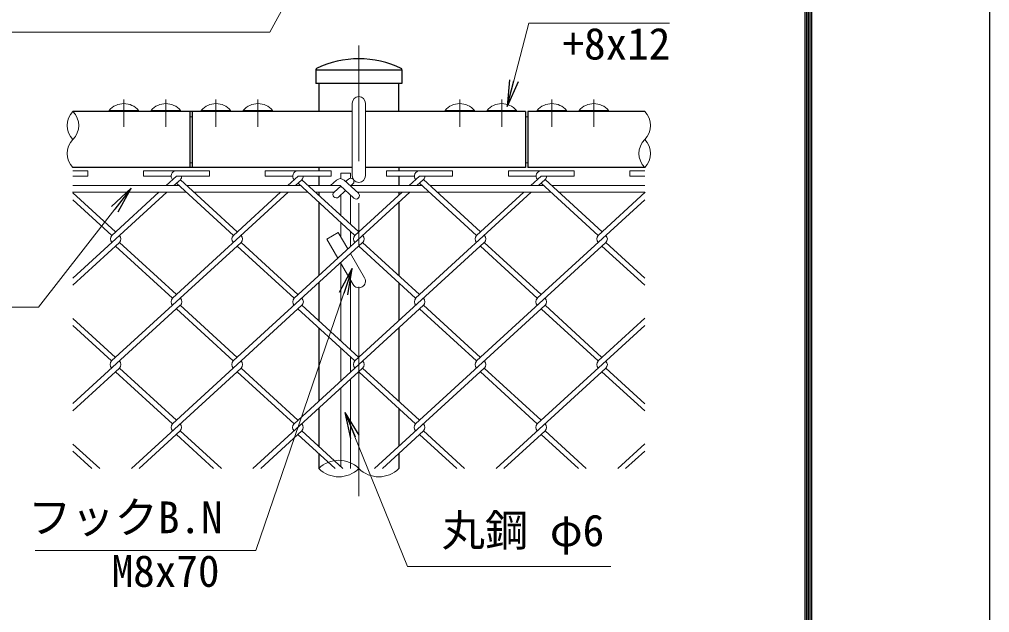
# Model space of a CAD drawing. Units: millimetres, scale not verified. Extents: x -4200 to 4200, y -2970 to 2970.
# Drawn here: x 2730 to 4200, y -1065 to -165 of the extents above; entities that cross this region are included whole.
import ezdxf
from ezdxf.enums import TextEntityAlignment as Align

# ---------------------------------------------------------------- set-up
doc = ezdxf.new("R2010")
doc.units = ezdxf.units.MM
doc.header["$LTSCALE"] = 10
doc.linetypes.add('USER1', pattern=[50.8, 31.75, -6.35, 6.35, -6.35])
for name, color, linetype, lineweight in [('0-0_D-STR1', 1, 'Continuous', 25), ('0-2_D-STR3', 3, 'Continuous', 13), ('0-3_D-STR2', 7, 'Continuous', 13), ('0-4_D-BMK', 2, 'USER1', 13), ('0-5_D-STR-DIM', 7, 'Continuous', 13), ('0-A_D-STR-TXT', 7, 'Continuous', 13), ('0-C_D-TTL', 7, 'Continuous', 25)]:
    doc.layers.add(name, color=color, linetype=linetype, lineweight=lineweight)
doc.layers.add('0-6_0', color=7, linetype='Continuous')
doc.styles.add('ＭＳ ゴシック', font='')
doc.styles.get('ＭＳ ゴシック').set_extended_font_data('MS Gothic')

# ---------------------------------------------------------------- blocks, each defined once
blk = doc.blocks.new('_Open')
at = {"layer": '0-6_0'}
blk.add_line((-10, 1.667), (0, 0), dxfattribs=at)
blk.add_lwpolyline([(-10, -1.667), (0, 0), (-10, 0)], dxfattribs=at)

msp = doc.modelspace()

# ---------------------------------------------------------------- linework, layer by layer
at = {"layer": '0-0_D-STR1'}
for p, q in [((3178.98, -241.46), (3178.98, -262.29)), ((3309.48, -242.29), (3178.98, -242.29)), ((3309.48, -241.46), (3309.48, -262.29)), ((3309.48, -262.29), (3178.98, -262.29)), ((3183.48, -262.29), (3183.48, -304.79)), ((3304.98, -304.79), (3304.98, -262.29)), ((3234.23, -304.79), (2810.89, -304.79)), ((2987.9, -304.79), (2987.9, -389.79)), ((2991.44, -304.79), (2991.44, -389.79)), ((3497.02, -304.79), (3254.23, -304.79)), ((3497.02, -304.79), (3497.02, -389.79)), ((3677.56, -304.79), (3500.55, -304.79)), ((3500.55, -304.79), (3500.55, -389.79)), ((3234.23, -389.79), (2810.89, -389.79)), ((3183.48, -389.79), (3183.48, -394.92)), ((3497.02, -389.79), (3254.23, -389.79)), ((3304.98, -389.79), (3304.98, -394.92)), ((3677.56, -389.79), (3500.55, -389.79)), ((3183.48, -402.92), (3183.48, -417.29)), ((3304.98, -402.92), (3304.98, -417.29)), ((3183.48, -427.29), (3183.48, -431.7)), ((3304.98, -427.29), (3304.98, -431.7)), ((3183.48, -442.55), (3183.48, -553.61)), ((3304.98, -442.28), (3304.98, -553.86)), ((3183.48, -564.46), (3183.48, -622.27)), ((3304.98, -564.71), (3304.98, -622.03)), ((3183.48, -633.12), (3183.48, -744.21)), ((3304.98, -632.88), (3304.98, -744.46)), ((3183.48, -755.06), (3183.48, -812.87)), ((3304.98, -755.31), (3304.98, -812.63)), ((3304.98, -823.48), (3304.98, -846.46)), ((3183.48, -823.72), (3183.48, -846.46))]:
    msp.add_line(p, q, dxfattribs=at)
for centre, radius, start, end in [((3244.23, -373.14), 148.34, 64.40505, 115.59495), ((3181.48, -241.46), 2.5, 122.29827, 180), ((3306.98, -241.46), 2.5, 0, 57.70173)]:
    msp.add_arc(centre, radius, start, end, dxfattribs=at)
at = {"layer": '0-2_D-STR3'}
for p, q in [((3234.23, -402.29), (3234.23, -292.29)), ((3254.23, -402.29), (3254.23, -292.29)), ((2865.77, -303.05), (2910.27, -303.05)), ((2865.77, -303.05), (2865.77, -304.79)), ((2865.77, -304.79), (2910.27, -304.79)), ((2910.27, -303.05), (2910.27, -304.79)), ((2929.41, -303.05), (2973.91, -303.05)), ((2929.41, -303.05), (2929.41, -304.79)), ((2929.41, -304.79), (2973.91, -304.79)), ((2973.91, -303.05), (2973.91, -304.79)), ((3005.42, -303.05), (3049.92, -303.05)), ((3005.42, -303.05), (3005.42, -304.79)), ((3005.42, -304.79), (3049.92, -304.79)), ((3049.92, -303.05), (3049.92, -304.79)), ((3069.06, -303.05), (3113.56, -303.05)), ((3069.06, -303.05), (3069.06, -304.79)), ((3069.06, -304.79), (3113.56, -304.79)), ((3113.56, -303.05), (3113.56, -304.79)), ((3419.39, -303.05), (3374.89, -303.05)), ((3374.89, -303.05), (3374.89, -304.79)), ((3419.39, -304.79), (3374.89, -304.79)), ((3419.39, -303.05), (3419.39, -304.79)), ((3483.03, -303.05), (3438.53, -303.05)), ((3438.53, -303.05), (3438.53, -304.79)), ((3483.03, -304.79), (3438.53, -304.79)), ((3483.03, -303.05), (3483.03, -304.79)), ((3559.04, -303.05), (3514.54, -303.05)), ((3514.54, -303.05), (3514.54, -304.79)), ((3559.04, -304.79), (3514.54, -304.79)), ((3559.04, -303.05), (3559.04, -304.79)), ((3622.68, -303.05), (3578.18, -303.05)), ((3578.18, -303.05), (3578.18, -304.79)), ((3622.68, -304.79), (3578.18, -304.79)), ((3622.68, -303.05), (3622.68, -304.79)), ((2987.9, -312.79), (2991.44, -312.79)), ((3500.55, -312.79), (3497.02, -312.79)), ((2987.9, -382.79), (2991.44, -382.79)), ((3500.55, -382.79), (3497.02, -382.79)), ((3210.51, -408.89), (3201.34, -417.29)), ((3216.73, -406.72), (3216.73, -398.54)), ((3216.73, -398.54), (3231.73, -398.54)), ((3221.77, -408.89), (3243.59, -428.88)), ((3228.47, -407.25), (3224.23, -411.14)), ((3231.73, -405.93), (3231.73, -398.54)), ((2810.89, -417.29), (2971.59, -417.29)), ((2983.43, -417.29), (3155.91, -417.29)), ((3167.75, -417.29), (3216.14, -417.29)), ((3216.83, -417.92), (3206.6, -427.29)), ((3224.23, -424.7), (3213.35, -434.66)), ((3216.14, -417.29), (3236.84, -436.25)), ((3235.23, -414.62), (3231.63, -417.92)), ((3232.31, -417.29), (3340.23, -417.29)), ((3352.07, -417.29), (3524.55, -417.29)), ((3536.39, -417.29), (3677.56, -417.29)), ((2810.03, -427.29), (2982.51, -427.29)), ((2994.35, -427.29), (3166.82, -427.29)), ((3178.67, -427.29), (3206.6, -427.29)), ((3216.73, -462.17), (3216.73, -431.57)), ((3231.73, -475.91), (3231.73, -431.57)), ((3241.86, -427.29), (3351.14, -427.29)), ((3362.99, -427.29), (3535.46, -427.29)), ((3547.3, -427.29), (3677.56, -427.29)), ((3216.73, -494.66), (3216.73, -473.02)), ((3195.75, -498.32), (3213.07, -488.32)), ((3195.75, -498.32), (3212.38, -527.13)), ((3213.07, -488.32), (3227.48, -513.29)), ((3231.73, -509.4), (3231.73, -486.76)), ((3231.58, -520.38), (3252.89, -557.29)), ((3231.73, -520.64), (3231.73, -520.25)), ((3216.48, -534.22), (3235.57, -567.29)), ((3216.73, -652.74), (3216.73, -534.66)), ((3231.73, -666.48), (3231.73, -560.64)), ((3216.73, -713.74), (3216.73, -663.59)), ((3231.73, -700), (3231.73, -677.33)), ((3231.73, -846.46), (3231.73, -710.85)), ((3216.73, -843.34), (3216.73, -724.59))]:
    msp.add_line(p, q, dxfattribs=at)
for centre, radius, start, end in [((2888.02, -322.04), 29.25, 40.47549, 139.52451), ((2951.66, -322.04), 29.25, 40.47549, 139.52451), ((3027.67, -322.04), 29.25, 40.47549, 139.52451), ((3091.31, -322.04), 29.25, 40.47549, 139.52451), ((3244.23, -292.29), 10, 0, 180), ((3397.14, -322.04), 29.25, 40.47549, 139.52451), ((3460.78, -322.04), 29.25, 40.47549, 139.52451), ((3536.79, -322.04), 29.25, 40.47549, 139.52451), ((3600.43, -322.04), 29.25, 40.47549, 139.52451), ((3216.14, -415.03), 8.33, 47.5, 132.5), ((3231.85, -410.93), 5, 312.5, 132.5), ((3244.23, -402.29), 10, 180, 0), ((3209.97, -430.98), 5, 132.5, 312.5), ((3240.21, -432.57), 5, 227.5, 47.5), ((3244.23, -562.29), 10, 210, 30)]:
    msp.add_arc(centre, radius, start, end, dxfattribs=at)
at = {"layer": '0-3_D-STR2'}
for p, q in [((2810.89, -395.05), (2833.58, -395.05)), ((2917.75, -394.92), (3017.75, -394.92)), ((2917.75, -402.92), (2917.75, -394.92)), ((3102.07, -394.92), (3202.07, -394.92)), ((3102.07, -402.92), (3102.07, -394.92)), ((3286.39, -394.92), (3386.39, -394.92)), ((3286.39, -402.92), (3286.39, -394.92)), ((3386.39, -402.92), (3386.39, -394.92)), ((3470.84, -394.79), (3570.84, -394.79)), ((3470.84, -402.79), (3470.84, -394.79)), ((3655.16, -394.79), (3677.56, -394.79)), ((3655.16, -402.79), (3655.16, -394.79)), ((2917.75, -402.92), (2959.72, -402.92)), ((2967.75, -402.92), (2952.06, -417.29)), ((2973.67, -408.34), (2963.9, -417.29)), ((3059.91, -487.37), (2973.67, -408.34)), ((3102.07, -402.92), (3144.04, -402.92)), ((3152.07, -402.92), (3136.38, -417.29)), ((3157.99, -408.34), (3148.22, -417.29)), ((3244.23, -487.37), (3157.99, -408.34)), ((3286.39, -402.92), (3328.36, -402.92)), ((3336.39, -402.92), (3320.7, -417.29)), ((3342.16, -408.21), (3332.24, -417.29)), ((3336.39, -402.92), (3386.39, -402.92)), ((3428.55, -487.37), (3342.16, -408.21)), ((3470.84, -402.79), (3512.81, -402.79)), ((3520.84, -402.79), (3505.02, -417.29)), ((3526.48, -408.21), (3516.56, -417.29)), ((3612.86, -487.37), (3526.48, -408.21)), ((3655.16, -402.79), (3677.56, -402.79)), ((3053.99, -492.79), (2967.75, -413.77)), ((3238.31, -492.79), (3152.07, -413.77)), ((3422.62, -492.79), (3336.24, -413.63)), ((3606.94, -492.79), (3520.56, -413.63)), ((2952.99, -427.29), (2810.89, -557.5)), ((2875.59, -487.37), (2810.89, -428.08)), ((2869.67, -492.79), (2810.89, -438.93)), ((2941.15, -427.29), (2869.68, -492.78)), ((3137.31, -427.29), (2961.84, -588.08)), ((3125.47, -427.29), (3053.99, -492.79)), ((3321.33, -427.29), (3146.01, -587.94)), ((3309.79, -427.29), (3238.31, -492.79)), ((3505.65, -427.29), (3330.33, -587.94)), ((3494.11, -427.29), (3422.62, -492.79)), ((3677.56, -438.93), (3514.78, -588.09)), ((3678.42, -427.29), (3606.94, -492.79)), ((2881.37, -503.49), (2810.89, -568.08)), ((3065.69, -503.49), (2869.53, -683.24)), ((2961.69, -587.94), (2875.45, -508.92)), ((2967.61, -582.52), (2881.37, -503.49)), ((3250, -503.51), (3053.85, -683.24)), ((3146.01, -587.94), (3059.77, -508.92)), ((3151.93, -582.52), (3065.69, -503.49)), ((3434.32, -503.51), (3238.17, -683.24)), ((3330.33, -587.94), (3244.09, -508.92)), ((3336.25, -582.52), (3250.01, -503.49)), ((3618.64, -503.51), (3422.49, -683.24)), ((3514.78, -588.09), (3428.4, -508.93)), ((3520.71, -582.67), (3434.32, -503.51)), ((3677.56, -568.35), (3612.72, -508.93)), ((3677.56, -557.5), (3618.64, -503.51)), ((2973.53, -598.79), (2810.89, -747.83)), ((3157.85, -598.79), (2961.69, -778.54)), ((3059.77, -677.82), (2973.53, -598.79)), ((3342.17, -598.79), (3146.01, -778.54)), ((3244.09, -677.82), (3157.85, -598.79)), ((3526.48, -598.81), (3330.33, -778.54)), ((3428.41, -677.82), (3342.17, -598.79)), ((3612.72, -677.83), (3526.48, -598.81)), ((3053.85, -683.24), (2967.61, -604.22)), ((3238.17, -683.24), (3151.93, -604.22)), ((3422.49, -683.24), (3336.25, -604.22)), ((3606.8, -683.25), (3521.07, -604.7)), ((2875.45, -677.82), (2810.89, -618.66)), ((2869.53, -683.24), (2810.89, -629.51)), ((3677.56, -629.26), (3514.65, -778.54)), ((3677.56, -618.41), (3606.8, -683.25)), ((2881.37, -694.09), (2810.89, -758.68)), ((2961.69, -778.54), (2875.45, -699.52)), ((2967.61, -773.11), (2881.37, -694.09)), ((3065.69, -694.09), (2899.42, -846.46)), ((3146.01, -778.54), (3059.77, -699.52)), ((3151.93, -773.11), (3065.69, -694.09)), ((3250.01, -694.09), (3083.74, -846.46)), ((3330.33, -778.54), (3244.61, -699.99)), ((3336.25, -773.11), (3250.01, -694.09)), ((3434.33, -694.09), (3268.05, -846.46)), ((3514.65, -778.54), (3428.41, -699.52)), ((3520.57, -773.11), (3434.33, -694.09)), ((3618.64, -694.11), (3452.37, -846.46)), ((3677.56, -758.95), (3612.72, -699.53)), ((3677.56, -748.1), (3618.64, -694.11)), ((2973.53, -789.39), (2911.26, -846.46)), ((3035.81, -846.46), (2973.53, -789.39)), ((3157.85, -789.39), (3095.58, -846.46)), ((3220.13, -846.46), (3157.85, -789.39)), ((3342.17, -789.39), (3279.9, -846.46)), ((3404.45, -846.46), (3342.17, -789.39)), ((3526.49, -789.39), (3464.22, -846.46)), ((3588.77, -846.46), (3526.49, -789.39)), ((3023.97, -846.46), (2967.61, -794.82)), ((3208.29, -846.46), (3151.93, -794.82)), ((3392.61, -846.46), (3336.25, -794.82)), ((3576.93, -846.46), (3520.57, -794.82)), ((2851.49, -846.46), (2810.89, -809.25)), ((2839.65, -846.46), (2810.89, -820.11)), ((3677.56, -809.01), (3636.69, -846.46)), ((3677.56, -819.86), (3648.53, -846.46))]:
    msp.add_line(p, q, dxfattribs=at)
for points in [[(2810.89, -403.05), (2833.58, -403.05), (2833.58, -395.05)], [(2967.75, -402.92), (3017.75, -402.92), (3017.75, -394.92)], [(3152.07, -402.92), (3202.07, -402.92), (3202.07, -394.92)], [(3520.84, -402.79), (3570.84, -402.79), (3570.84, -394.79)]]:
    msp.add_lwpolyline(points, dxfattribs=at)
for centre, start, end in [((2967.75, -402.92), 95, 222.5), ((3152.07, -402.92), 95, 222.5), ((3336.39, -402.92), 85, 222.5), ((3520.84, -402.79), 85, 222.5), ((2967.75, -402.92), 317.5, 0), ((3152.07, -402.92), 317.5, 0), ((3336.39, -402.92), 317.5, 0), ((3520.71, -402.92), 317.5, 0.89905), ((2875.59, -498.22), 137.5, 222.5), ((2875.59, -498.22), 317.5, 42.5), ((3059.91, -498.22), 137.5, 222.5), ((3059.91, -498.22), 317.5, 42.5), ((3244.23, -498.22), 137.5, 222.5), ((3244.23, -498.22), 317.5, 42.5), ((3428.55, -498.22), 137.5, 222.5), ((3428.55, -498.22), 317.5, 42.5), ((3612.86, -498.22), 137.5, 222.5), ((3612.86, -498.22), 317.5, 42.5), ((2967.75, -593.52), 137.5, 222.5), ((2967.75, -593.52), 317.5, 42.5), ((3152.07, -593.52), 137.5, 222.5), ((3152.07, -593.52), 317.5, 42.5), ((3336.39, -593.52), 137.5, 222.5), ((3336.39, -593.52), 317.5, 42.5), ((3520.71, -593.52), 137.5, 222.5), ((3520.71, -593.52), 317.5, 42.5), ((2875.45, -688.67), 137.5, 222.5), ((2875.45, -688.67), 317.5, 42.5), ((3059.77, -688.67), 137.5, 222.5), ((3059.77, -688.67), 317.5, 42.5), ((3244.09, -688.67), 137.5, 222.5), ((3244.09, -688.67), 317.5, 42.5), ((3428.55, -688.82), 137.5, 222.5), ((3428.55, -688.82), 317.5, 42.5), ((3612.86, -688.82), 137.5, 222.5), ((3612.86, -688.82), 317.5, 42.5), ((2967.6, -783.98), 137.5, 222.5), ((2967.6, -783.98), 317.5, 42.5), ((3151.92, -783.98), 137.5, 222.5), ((3151.92, -783.98), 317.5, 42.5), ((3336.24, -783.98), 137.5, 222.5), ((3336.24, -783.98), 317.5, 42.5), ((3520.56, -783.98), 137.5, 222.5), ((3520.56, -783.98), 317.5, 42.5)]:
    msp.add_arc(centre, 8.03, start, end, dxfattribs=at)
at = {"layer": '0-4_D-BMK'}
for p, q in [((3244.23, -888.12), (3244.23, -204.79)), ((2888.02, -286.58), (2888.02, -328.24)), ((2951.66, -286.58), (2951.66, -328.24)), ((3027.67, -286.58), (3027.67, -328.24)), ((3091.31, -286.58), (3091.31, -328.24)), ((3397.14, -286.58), (3397.14, -328.24)), ((3460.78, -286.58), (3460.78, -328.24)), ((3536.79, -286.58), (3536.79, -328.24)), ((3600.43, -286.58), (3600.43, -328.24))]:
    msp.add_line(p, q, dxfattribs=at)
at = {"layer": '0-5_D-STR-DIM'}
for centre, radius, start, end in [((2832.28, -326.04), 30.15, 135.18146, 224.81854), ((2789.51, -326.04), 30.15, 315.18146, 44.81854), ((3656.17, -326.04), 30.15, 315.18146, 44.81854), ((2832.28, -368.54), 30.15, 135.18146, 224.81854), ((3698.94, -368.54), 30.15, 135.18146, 224.81854), ((3656.17, -368.54), 30.15, 315.18146, 44.81854), ((3213.85, -877.03), 43.09, 45.18146, 134.81854), ((3213.85, -815.89), 43.09, 225.18146, 314.81854), ((3274.6, -815.89), 43.09, 225.18146, 314.81854)]:
    msp.add_arc(centre, radius, start, end, dxfattribs=at)
at = {"layer": '0-A_D-STR-TXT'}
for points in [[(2610.83, -184.59), (3109.21, -184.59), (3186.72, -42.56)], [(3715.26, -170.93), (3501.9, -170.93), (3469.63, -295.06)], [(2577.6, -601.73), (2758.48, -601.73), (2897.66, -422.89)], [(2753.74, -970.86), (3087.91, -970.86), (3233.53, -544.88)], [(3626.18, -994.8), (3318.15, -994.8), (3224.2, -763.35)]]:
    msp.add_lwpolyline(points, dxfattribs=at)
at = {"layer": '0-C_D-TTL', "color": 2}
msp.add_lwpolyline([(-4199.68, 2970.23), (4200.32, 2970.23), (4200.32, -2969.77), (-4199.68, -2969.77)], close=True, dxfattribs=at)
at = {"layer": '0-C_D-TTL'}
for points in [[(-3929.68, 2750.23), (3930.32, 2750.23), (3930.32, -2749.77), (-3929.68, -2749.77)], [(-3927.18, 2747.73), (3927.82, 2747.73), (3927.82, -2747.27), (-3927.18, -2747.27)], [(-3924.68, 2745.23), (3925.32, 2745.23), (3925.32, -2744.77), (-3924.68, -2744.77)], [(-3922.18, 2742.73), (3922.82, 2742.73), (3922.82, -2742.27), (-3922.18, -2742.27)], [(-3919.68, 2740.23), (3920.32, 2740.23), (3920.32, -2739.77), (-3919.68, -2739.77)]]:
    msp.add_lwpolyline(points, close=True, dxfattribs=at)

# ---------------------------------------------------------------- block references
at = {"layer": '0-A_D-STR-TXT', "xscale": 4, "yscale": 4}
for p, rotation in [((3469.12, -296.99), 255.42357), ((2898.89, -421.31), 52.10669), ((3234.17, -542.98), 71.12758), ((3223.45, -761.5), 112.09224)]:
    msp.add_blockref('_Open', p, dxfattribs=dict(at, rotation=rotation))

# ---------------------------------------------------------------- texts
at = {"layer": '0-A_D-STR-TXT', "style": 'ＭＳ ゴシック'}
for s, p in [('+8x12', (3552.82, -240.38)), ('フックB.N', (2742.82, -958.91)), ('丸鋼 φ6', (3369.83, -978.66)), ('M8x70', (2869.47, -1040.31))]:
    msp.add_text(s, height=48.09, dxfattribs=at).set_placement(p, align=Align.BOTTOM_LEFT)

doc.saveas('drawing.dxf')
